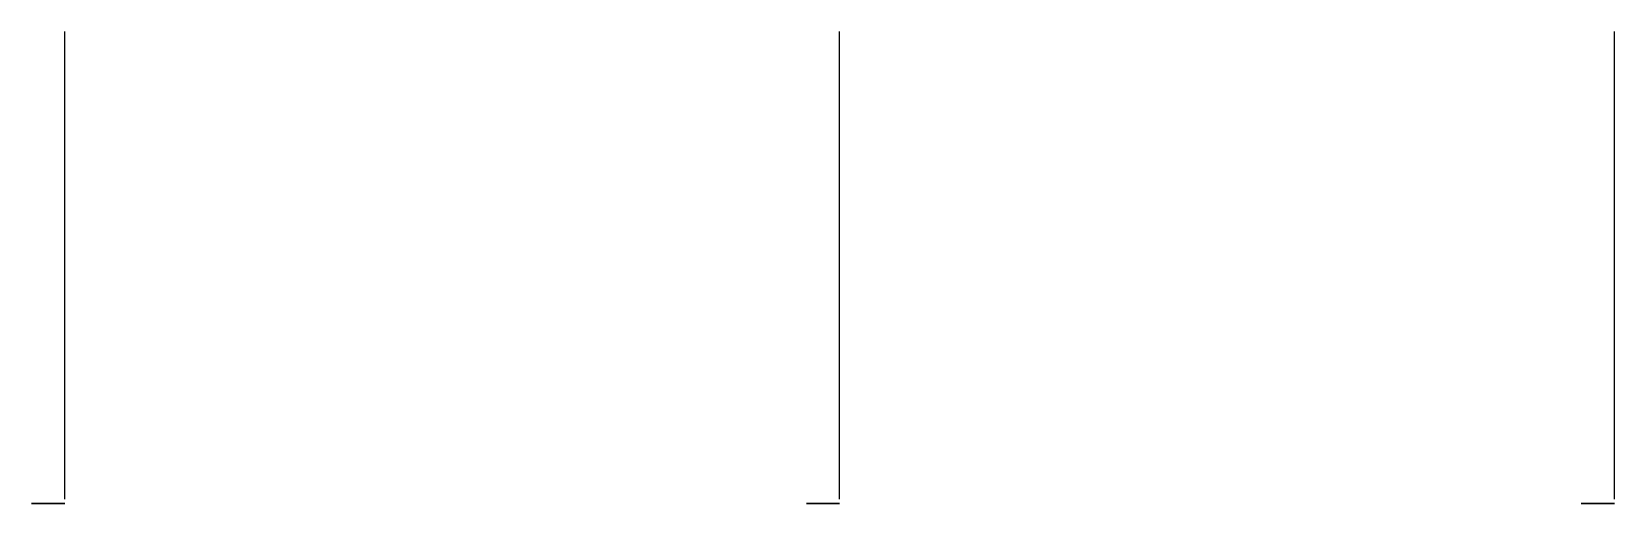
# Model space of a CAD drawing. Header units: millimetres. Extents: x -1575 to -33, y 0 to 460.
import ezdxf

# ---------------------------------------------------------------- set-up
doc = ezdxf.new("R2010")
doc.units = ezdxf.units.MM
doc.header["$MEASUREMENT"] = 0
doc.layers.add('Domyślny', color=7, linetype='Continuous', true_color=0x000000)

msp = doc.modelspace()

# ---------------------------------------------------------------- linework, layer by layer
at = {"layer": 'Domyślny'}
for p, q in [((-1542.9, 4.1, 146), (-1542.9, 460, 146)), ((-787.9, 4.1, 146), (-787.9, 460, 146)), ((-32.9, 4.1, 146), (-32.9, 460, 146)), ((-1542.9, 4, 146), (-1542.9, 4.1, 146)), ((-1542.9, 4), (-1542.9, 4, 146)), ((-787.9, 4, 146), (-787.9, 4.1, 146)), ((-787.9, 4), (-787.9, 4, 146)), ((-32.9, 4, 146), (-32.9, 4.1, 146)), ((-32.9, 4), (-32.9, 4, 146))]:
    msp.add_line(p, q, dxfattribs=at)
at = {"layer": 'Domyślny', "extrusion": (1, 4.41297e-14, -2.27374e-13)}
msp.add_lwpolyline([(460, 150), (460, 146), (456.4, 142.4), (436.9, 122.9, -0.198912), (429.9, 120), (350, 120), (4, 0), (0, 0), (0, 150)], format="xyb", close=True, dxfattribs=at)
msp.add_lwpolyline([(460, 150), (460, 146), (456.4, 142.4), (436.9, 122.9, -0.198912), (429.9, 120), (350, 120), (4, 0), (0, 0), (0, 150)], format="xyb", close=True, dxfattribs=at)
at = {"layer": 'Domyślny', "extrusion": (1, 4.42378e-14, -2.27374e-13)}
msp.add_lwpolyline([(460, 150), (460, 146), (456.4, 142.4), (436.9, 122.9, -0.198912), (429.9, 120), (350, 120), (4, 0), (0, 0), (0, 150)], format="xyb", close=True, dxfattribs=at)
at = {"layer": 'Domyślny', "extrusion": (1, 0, 0)}
msp.add_lwpolyline([(30, 42), (235.3, 112.4), (30, 112.4)], close=True, dxfattribs=at)
msp.add_lwpolyline([(30, 42), (235.3, 112.4), (30, 112.4)], close=True, dxfattribs=at)
msp.add_lwpolyline([(30, 42), (235.3, 112.4), (30, 112.4)], close=True, dxfattribs=at)
at = {"layer": 'Domyślny', "extrusion": (3.46197e-29, 1, 1.36424e-14)}
for points in [[(1542.9, 0), (1565.3, 0, 0.414214), (1575.3, 10), (1575.3, 150), (1542.9, 150)], [(787.9, 0), (810.3, 0, 0.414214), (820.3, 10), (820.3, 150), (787.9, 150)], [(32.9, 0), (55.3, 0, 0.414214), (65.3, 10), (65.3, 150), (32.9, 150)]]:
    msp.add_lwpolyline(points, format="xyb", close=True, dxfattribs=at)

doc.saveas('drawing.dxf')
